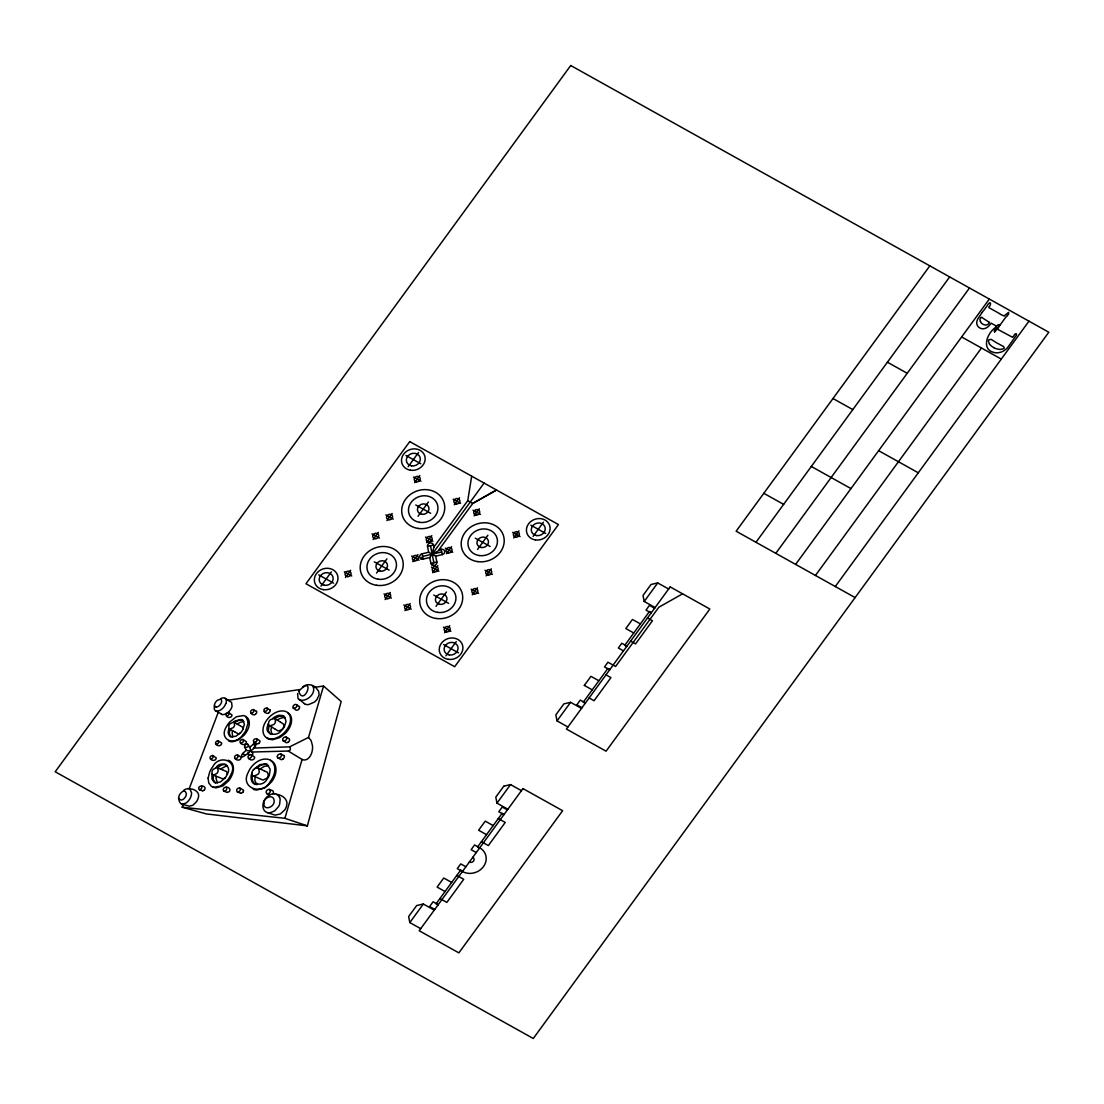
<?xml version="1.0" encoding="UTF-8"?>
<svg xmlns="http://www.w3.org/2000/svg" width="1104" height="1104" viewBox="0 0 1104 1104"><rect width="100%" height="100%" fill="white"/><g stroke="black" fill="none" stroke-linecap="round" stroke-linejoin="round"><path stroke-width="1.5" d="M268.382 723.755L268.879 721.685A6.679 5.879 -19.9 0 1 270.508 719.615L274.579 718.4A2.208 1.946 -19.9 0 1 275.31 718.897L275.379 722.458A6.665 5.879 -19.9 0 1 273.723 724.569L269.928 725.839A2.222 1.96 -19.9 0 1 268.907 725.231L268.382 723.755A14.821 13.055 -19.9 0 0 267.679 725.521C263.746 734.933 277.187 737.196 281.534 730.365A16.67 14.683 -19.9 0 0 284.363 726.749L286.06 721.381L284.556 716.827A5.686 5.009 -19.9 0 0 282.638 715.599L279.547 715.268A8.584 7.576 -19.9 0 0 278.36 715.461L277.104 715.834A13.248 11.675 -19.9 0 0 272.743 718.4M999.92 324.714L999.934 324.949A1.684 1.477 -19.9 0 1 999.686 325.57M214.466 705.07L214.273 707.471A5.313 4.692 -19.9 0 0 214.714 709.996A3.064 2.705 -19.9 0 0 216.922 711.155L219.682 710.521A12.061 10.626 -19.9 0 0 225.685 703.662M484.09 483.083L429.732 557.548L423.191 559.079A3.064 2.705 -19.9 0 1 419.686 557.134A3.064 2.705 -19.9 0 1 422.128 553.78L428.669 552.248L435.68 556.154L442.235 554.622A3.064 2.705 -19.9 0 0 444.677 551.269A3.064 2.705 -19.9 0 0 441.172 549.309L432.175 554.194L433.872 547.101L467.765 500.65L471.684 476.155M212.12 774.277L212.672 774.87A1.877 1.656 -19.9 0 0 213.403 775.146L216.798 773.49A6.748 5.948 -19.9 0 0 218.15 771.047L217.64 767.998A1.891 1.656 -19.9 0 0 216.688 767.584L213.334 769.253A6.762 5.962 -19.9 0 0 211.996 771.641L211.982 779.065L214.176 782.267A4.844 4.264 -19.9 0 0 215.887 782.874L220.358 781.991L225.161 777.906A17.015 15.001 -19.9 0 0 227.272 774.318L226.803 771.834A2.001 1.766 -19.9 0 0 226.21 771.406L223.491 770.302M255.41 776.83C252.292 786.117 263.58 786.2 267.085 779.162A16.808 14.821 -19.9 0 0 269.348 775.229L270.176 769.378L267.651 764.865A6.417 5.644 -19.9 0 0 265.429 763.885L259.813 764.658L253.492 769.654M213.307 775.132L213.265 779.769L215.57 782.819M253.492 769.654A6.748 5.948 -19.9 0 0 252.167 771.903C252.374 776.222 250.856 783.771 257.066 784.654M298.715 691.463C304.331 707.65 316.462 672.75 298.66 691.256M183.223 804.443L182.174 807.19L206.296 813.91L307.367 825.861L341.177 701.509L323.541 686.012L314.419 687.364M182.174 807.19L284.887 818.312L302.082 759.455L288.227 751.037L252.071 752.031L252.65 753.107A2.208 1.946 -19.9 0 1 252.678 754.515A3.326 2.926 -19.9 0 1 252.305 755.246M255.838 744.772A3.091 2.732 -19.9 0 1 254.707 746.925L253.409 748.084L289.662 746.842L308.513 737.444L323.541 686.012M1016.549 334.595L1016.218 333.67L1014.893 334.098A10.281 9.067 -19.9 0 0 1013.983 335.602L1013.058 336.844A1.421 1.256 -19.9 0 1 1012.603 337.313L997.988 329.503M297.625 693.533L298.011 698.501L304.483 703.662M228.776 728.75L228.128 732.697L229.411 735.844A4.416 3.892 -19.9 0 0 231.026 736.823L235.98 736.23L240.796 732.532A16.67 14.697 -19.9 0 0 242.632 730.006L244.412 724.252L242.935 720.388A4.402 3.878 -19.9 0 0 241.265 719.504L235.331 720.815A13.234 11.661 -19.9 0 0 233.427 722.195L230.184 723.7A6.638 5.851 -19.9 0 0 228.845 725.645L228.983 728.778A1.697 1.504 -19.9 0 0 229.618 729.137L234.959 732.021M229.88 729.344L229.273 733.622L230.984 736.81M218.275 712.259L189.157 788.836C194.511 788.56 200.611 792.686 198.099 798.358A14.048 12.379 -19.9 0 1 196.429 801.78L192.938 805.216L189.433 806.168A3.533 3.119 -19.9 0 1 188.825 806.058L181.746 804.029M271.708 727.025L271.446 727.729A12.517 11.026 -19.9 0 0 270.949 729.979L271.888 734.436M227.272 774.318C232.654 765.79 220.924 759.925 216.025 767.597M269.059 725.369L268.313 730.572L270.273 733.994M251.947 773.062C250.442 775.96 250.332 783.316 255.479 784.406M999.106 326.301L994.69 332.083M982.118 312.432L978.254 318.242A9.425 8.308 -19.9 0 0 976.75 323.582L977.247 325.238A7.093 6.251 -19.9 0 0 979.179 327.543A8.335 7.342 -19.9 0 0 980.159 328.123L981.208 328.537A5.837 5.134 -19.9 0 0 983.747 328.744L985.706 328.219A11.771 10.378 -19.9 0 0 990.343 324.231L991.157 323.182L996.374 326.108L996.222 327.502A11.385 10.033 -19.9 0 0 995.642 328.44L995.325 328.964A11.385 10.033 -19.9 0 1 994.828 329.737A14.09 12.406 -19.9 0 1 994.58 330.234L994.469 330.441A7.217 6.362 -19.9 0 0 994.276 330.841L994.4 331.931M980.573 318.035L980.324 318.435A3.271 2.884 -19.9 0 0 979.952 319.898L980.393 321.499M320.974 586.127L331.352 571.913M408.149 466.716L418.526 452.502M345.455 577.447L350.644 570.34M373.124 539.539L378.313 532.432M386.966 520.577L392.155 513.47M414.635 482.669L419.824 475.562M376.519 573.1L386.897 558.886M418.03 516.244L428.407 502.03M385.117 599.569L390.305 592.462M412.786 561.66L417.974 554.553M426.613 542.713L431.802 535.606M454.282 504.804L459.471 497.697M420.928 558.803L422.666 556.43L441.697 551.972M438.84 549.861L472.76 503.438L496.51 490.01L472.747 503.424L467.765 500.65M432.147 565.055L433.872 562.695L430.491 545.707M404.933 610.636L410.122 603.529M432.616 572.728L437.805 565.621M446.444 553.766L451.633 546.659M474.113 515.858L479.302 508.751M436.011 606.289L446.389 592.075M477.521 549.433L487.899 535.219M444.595 632.758L449.783 625.651M472.264 594.849L477.452 587.742M486.105 575.888L491.294 568.781M513.774 537.993L518.963 530.872M445.892 655.817L456.269 641.603M533.066 536.406L543.444 522.192M503.783 786.186L495.793 797.143L496.966 803.132L507.881 809.246M420.721 928.657L409.819 922.571L423.343 904.038L434.286 910.082M497.007 803.119L510.503 784.627M567.939 726.97L557.037 720.884L570.561 702.351M644.198 601.473L657.722 582.953L668.665 588.998M584.333 685.418L590.957 676.338L598.892 680.754M929.83 265.857L736.133 531.217L855.103 597.581M755.964 542.271L949.661 276.925M775.795 553.339L969.491 287.978M795.625 564.392L989.322 299.046M815.442 575.46L981.47 348.008M835.273 586.528L1028.969 321.167M982.325 312.128L982.546 311.839A18.326 16.146 -19.9 0 1 983.968 310.155L987.086 305.891A18.326 16.146 -19.9 0 1 988.232 304.042C991.075 300.343 991.337 305.242 988.811 307.078A1.49 1.311 -19.9 0 0 988.991 307.671L999.065 313.329A8.777 7.742 -19.9 0 1 999.437 313.577L999.769 313.812A16.284 14.352 -19.9 0 0 1000.969 314.585L1004.24 316.02A3.85 3.395 -19.9 0 0 1005.054 315.164L1008.601 312.335L1008.614 314.074A22.163 19.527 -19.9 0 1 1007.179 315.785L1006.876 316.089M204.323 790.05L202.915 790.864M242.756 792.396L240.976 793.265M1006.586 316.393L1005.937 317.069A14.131 12.448 -19.9 0 0 1005.537 317.497L998.803 326.77A7.604 6.693 -19.9 0 0 997.768 327.916L997.699 329.309M220.414 769.033L227.148 765.596M254.527 768.715L261.124 765.127L265.001 764.272A6.762 5.962 -19.9 0 1 267.361 764.658M260.171 768.964L264.091 766.438L268.548 765.665M251.891 751.893L250.056 750.899A10.64 9.37 -19.9 0 1 247.682 750.692A6.086 5.368 -19.9 0 1 246.289 750.265L242.673 753.37A6.458 5.686 -19.9 0 1 244.784 755.412M247.724 744.179L249.587 747.422L253.244 744.289A2.139 1.891 -19.9 0 1 254.638 743.654L255.659 744.179M248.621 752.9L244.053 756.088A1.822 1.601 -19.9 0 1 242.397 756.654M245.392 744.027C243.722 745.573 239.927 743.958 240.037 741.653A3.271 2.884 -19.9 0 1 241.086 739.942L242.852 739.349L243.487 740.784A3.271 2.884 -19.9 0 1 242.438 742.509L240.534 743.033M255.976 741.847L254.099 742.426L253.396 740.95A3.257 2.87 -19.9 0 1 254.472 739.183L256.473 738.631L257.011 740.232A3.312 2.926 -19.9 0 1 255.962 741.833M258.902 743.406L257.08 743.999L253.961 742.371M183.526 790.574L183.885 790.285A7.921 6.983 -19.9 0 1 185.803 789.112L187.942 788.629M283.231 759.014L281.644 759.662A1.49 1.311 -19.9 0 1 280.968 759.524L278.029 757.993M255.535 714.357C253.92 715.82 250.111 713.888 250.594 711.528A3.312 2.912 -19.9 0 1 251.684 710.051L253.271 709.541L256.335 711.39M268.976 712.894C267.265 714.398 263.47 712.342 263.897 709.982A3.312 2.926 -19.9 0 1 265.029 708.464L266.837 707.968L269.776 709.872M274.62 718.414L279.56 716.123L284.252 716.537M288.268 742.192L286.888 742.716A1.435 1.27 -19.9 0 1 285.922 742.426L282.955 740.632L282.707 739.238A3.298 2.912 -19.9 0 1 283.99 737.389L285.881 736.892L288.862 738.645A1.408 1.242 -19.9 0 1 289.483 739.28L289.593 739.68A2.981 2.622 -19.9 0 1 288.227 742.123M302.524 686.978C307.285 682.865 314.64 684.452 317.759 690.193A4.94 4.347 -19.9 0 1 318.656 691.283L319.125 694.982L316.972 699.481A13.731 12.103 -19.9 0 1 314.143 702.227L308.596 704.573A5.782 5.092 -19.9 0 1 304.442 703.717M682.589 593.828L658.826 607.241L615.604 666.457L607.959 662.221L604.495 666.954L609.656 669.824M237.263 720.967L239.747 720.098M220.814 698.57L221.09 698.446A5.865 5.175 -19.9 0 1 222.76 697.921L223.822 697.894A3.036 2.677 -19.9 0 1 225.934 699.136L226.389 701.288A8.998 7.921 -19.9 0 1 225.851 703.69M428.669 552.248L427.51 546.411L433.458 545.017L433.872 547.101M429.732 557.548L430.905 563.385L436.853 561.991L435.68 556.154M657.722 582.912L651.029 584.485L643.011 595.456L644.198 601.445L655.1 607.573M503.81 786.158L510.503 784.599M423.343 903.997L416.65 905.57L408.632 916.541L409.805 922.544M228.211 700.198L299.681 689.558M272.964 739.597L279.547 737.665L285.011 733.663A24.219 21.349 -19.9 0 0 288.296 729.73C291.732 724.997 293.733 716.51 287.909 712.729M288.434 751.162L289.855 750.472A3.629 3.188 -19.9 0 0 290.242 747.946L289.662 746.842M227.479 792.424L229.011 791.734A3.326 2.939 -19.9 0 0 229.977 789.774C229.894 787.345 225.547 786.186 224.002 787.98A3.45 3.036 -19.9 0 0 223.201 789.664L223.698 791.085L227.162 792.355M216.039 707.14L217.764 706.726A5.879 5.189 -19.9 0 0 218.827 706.049L219.572 705.387A8.045 7.079 -19.9 0 0 221.352 702.71A5.12 4.513 -19.9 0 0 221.669 701.012L221.545 700.295A1.835 1.615 -19.9 0 0 220.303 699.26L217.516 700.198A7.976 7.024 -19.9 0 0 215.004 703.22L214.756 703.786A5.865 5.175 -19.9 0 0 214.521 704.669L214.645 706.215A1.822 1.601 -19.9 0 0 216.025 707.167M257.066 767.804L257.701 767.873A2.484 2.194 -19.9 0 1 258.557 768.287L259.302 772.013A6.734 5.934 -19.9 0 1 257.95 774.304L254.017 776.126A2.512 2.208 -19.9 0 1 252.844 775.643L252.609 775.422M274.592 793.804L274.234 793.776A7.397 6.527 -19.9 0 0 271.667 794.107C265.36 795.943 260.53 804.154 264.104 810.212A6.679 5.879 -19.9 0 0 269.859 812.834L274.703 810.888L278.608 806.527A14.821 13.069 -19.9 0 0 279.616 804.278L280.154 799.572A9.991 8.804 -19.9 0 0 279.602 797.447M237.608 792.079L239.554 791.209A3.436 3.022 -19.9 0 0 240.368 789.443L239.527 787.842L237.595 788.518A3.422 3.008 -19.9 0 0 236.629 790.436L237.167 791.899L240.617 793.196M216.136 744.331L217.626 743.765A3.284 2.884 -19.9 0 0 218.62 742.123L218.109 740.756L216.508 741.308A3.284 2.898 -19.9 0 0 215.515 742.937C215.266 745.062 219.006 746.635 220.621 745.186A2.926 2.581 -19.9 0 0 221.669 743.02L218.219 740.812M248.8 758.517L250.539 757.937A3.298 2.912 -19.9 0 0 251.643 756.116L250.939 754.556L249.062 755.108A3.312 2.912 -19.9 0 0 247.972 756.916C247.807 759.276 251.781 760.863 253.561 759.386A3.05 2.691 -19.9 0 0 254.679 757.109L251.201 754.694M235.345 758.71L236.987 758.144A3.312 2.912 -19.9 0 0 238.05 756.378L237.429 754.874L235.649 755.398A3.312 2.926 -19.9 0 0 234.586 757.151C234.393 759.442 238.298 761.015 240.037 759.552A2.995 2.636 -19.9 0 0 241.127 757.178L237.553 754.929M210.657 759.069L212.299 758.379A3.353 2.953 -19.9 0 0 213.169 756.861L212.672 755.426L210.905 756.074A3.298 2.898 -19.9 0 0 210.008 757.758C209.939 759.897 213.652 761.167 215.225 759.856A3.174 2.801 -19.9 0 0 216.274 757.937L212.893 755.564M226.555 715.93L227.99 715.447A3.257 2.87 -19.9 0 0 229.08 713.888L228.804 712.604L227.148 712.991A3.257 2.87 -19.9 0 0 226.072 714.536C225.616 716.606 229.218 718.387 230.833 717.062A2.953 2.594 -19.9 0 0 232.006 715.088L228.914 712.673M233.455 722.195L233.703 722.251A1.697 1.504 -19.9 0 1 234.352 722.609L234.517 725.742A6.624 5.837 -19.9 0 1 233.165 727.715L229.618 729.137M253.271 789.25L253.644 789.388A9.701 8.556 -19.9 0 0 256.68 790.036L264.822 787.842L271.377 782.074A24.44 21.542 -19.9 0 0 274.068 777.74C276.883 772.317 277.201 763.83 271.046 760.573A9.356 8.252 -19.9 0 0 267.692 759.235C261.262 758.103 255.148 762.215 251.339 767.059A24.55 21.638 -19.9 0 0 248.179 772.51C239.527 788.463 263.125 795.956 270.204 781.563A24.605 21.694 -19.9 0 0 272.895 777.216C275.6 771.903 276.083 763.982 270.521 760.311M223.96 791.223L225.947 790.409A3.45 3.036 -19.9 0 0 226.762 788.698L226.251 787.29M201.232 785.896L199.438 786.669A3.464 3.064 -19.9 0 0 198.651 788.27L199.272 789.719L201.08 788.946A3.464 3.05 -19.9 0 0 201.866 787.345C200.307 784.585 205.109 786.241 205.123 788.201A3.312 2.912 -19.9 0 1 204.309 790.036M264.394 711.583L266.216 711.1A3.312 2.926 -19.9 0 0 267.347 709.568L267.085 708.106M251.022 713.101L252.747 712.632A3.257 2.87 -19.9 0 0 253.892 710.99L253.644 709.706M199.507 789.802L202.529 790.809M267.665 812.668L273.93 814.766A6.458 5.699 -19.9 0 0 275.365 815.083L280.306 813.993L284.818 809.839A13.676 12.061 -19.9 0 0 286.612 805.685C288.586 799.462 282.21 794.949 276.649 794.356M284.887 818.312L307.367 825.861M212.975 787.069L214.024 787.442A7.355 6.472 -19.9 0 0 216.122 787.842L223.036 785.827L228.832 780.556A24.661 21.735 -19.9 0 0 231.923 775.298C234.296 770.357 234.421 762.257 228.197 760.214M283.369 740.936L285.439 740.508A3.298 2.912 -19.9 0 0 286.723 738.645L286.322 737.127M267.416 738.231C273.323 740.522 279.712 737.058 283.935 733.015A24.385 21.487 -19.9 0 0 287.233 729.068C290.283 724.569 292.381 717.655 288.296 713.143A8.308 7.314 -19.9 0 0 285.467 711.39C279.588 709.61 273.516 713.005 269.404 717.02A24.329 21.445 -19.9 0 0 265.498 722.057C262.2 727.039 261.344 735.761 267.886 738.535M999.865 324.548L997.961 324.907A16.491 14.531 -19.9 0 0 996.774 326.039L994.952 327.86A6.169 5.437 -19.9 0 0 994.552 328.261C986.838 333.85 981.235 349.927 994.318 352.521A10.585 9.329 -19.9 0 0 998.002 352.783L1001.135 352.107A14.393 12.682 -19.9 0 0 1008.269 346.684L1015.804 336.044A5.313 4.692 -19.9 0 0 1016.467 334.926M247.572 744.096L247.075 744.013A2.567 2.263 -19.9 0 0 244.991 745.462A3.243 2.857 -19.9 0 0 244.743 746A2.111 1.863 -19.9 0 0 244.743 747.339L246.289 750.265M239.816 787.952L243.57 790.229A3.229 2.843 -19.9 0 1 242.742 792.368M213.141 775.091L219.047 777.368M219.337 777.492L222.139 778.568A1.987 1.753 -19.9 0 0 222.801 778.706A3.491 3.077 -19.9 0 0 225.451 777.533M267.168 793.845L269.749 794.866M269.638 789.498L272.412 790.63A1.546 1.366 -19.9 0 1 273.074 791.071L273.461 792.23A3.119 2.746 -19.9 0 1 273.337 792.976A3.45 3.036 -19.9 0 1 272.923 793.831M223.229 770.192L217.447 767.818L221.09 765.196L224.526 764.327A5.203 4.582 -19.9 0 1 225.851 764.492M247.696 752.969L248.897 755.26M253.685 776.084L259.357 778.527M259.688 778.665L262.283 779.783A2.622 2.305 -19.9 0 0 263.249 779.99L266.823 778.21A6.21 5.465 -19.9 0 0 268.313 775.105L267.541 772.496A2.594 2.291 -19.9 0 0 266.92 772.069L264.201 770.813M244.743 747.339L245.999 747.477A3.243 2.857 -19.9 0 0 247.793 746.649A2.098 1.849 -19.9 0 0 248.538 745.476M258.295 768.108L263.911 770.689M302.082 759.455C307.671 762.05 311.783 754.998 312.308 750.265A22.687 19.996 -19.9 0 0 312.501 745.766L311.135 740.577L308.513 737.444M228.528 740.825L229.011 741.06A7.162 6.32 -19.9 0 0 232.613 741.722L238.229 739.984L244.108 735.195A24.15 21.293 -19.9 0 0 246.785 731.483C249.518 727.163 251.257 719.435 245.723 716.496M243.266 739.542L246.468 741.874A2.981 2.622 -19.9 0 1 245.364 743.999M235.249 732.173L237.719 733.484A1.946 1.711 -19.9 0 0 238.864 733.677A3.105 2.732 -19.9 0 0 240.079 733.304M281.037 754.115L283.7 755.55M256.735 738.783L259.923 740.853A2.774 2.456 -19.9 0 1 258.833 743.323M961.639 336.955L1001.3 359.076M887.395 362.209L907.226 373.276M832.982 398.53L852.812 409.598M878.632 450.68L918.293 472.802M811.302 466.454L850.963 488.589M763.802 493.309L783.633 504.362M405.899 455.455L420.776 463.763M530.817 525.159L545.693 533.453M654.617 608.235L649.469 605.351L646.006 610.098L651.167 612.968M413.503 477.052L420.941 481.192M453.164 499.174L460.603 503.314M472.995 510.227L480.433 514.381M512.656 532.363L520.081 536.503M651.374 612.679L649.387 611.575L624.74 645.329L626.727 646.433M647.496 617.992L652.45 620.752L635.573 643.88L630.619 641.12M640.389 623.898L632.454 619.468L625.83 628.549L633.751 632.992M415.78 504.983L430.657 513.291M475.272 538.172L490.135 546.466M626.948 646.144L621.787 643.259L618.337 648.007L623.484 650.877M385.834 514.961L393.272 519.101M425.495 537.082L432.934 541.222M445.326 548.136L452.764 552.29M484.973 570.271L492.412 574.411M372.007 533.908L379.445 538.062M411.654 556.03L419.092 560.183M431.485 567.097L438.923 571.237M471.146 589.219L478.584 593.372M609.877 669.521L607.89 668.417L583.257 702.172L585.23 703.289M605.986 674.848L610.94 677.621L594.062 700.736L589.108 697.976M374.284 561.853L389.146 570.147M433.762 595.042L448.638 603.336M584.32 685.432L592.241 689.862M585.437 703L580.29 700.129L576.826 704.863L581.987 707.733M344.338 571.817L351.762 575.971M383.985 593.938L391.423 598.092M403.816 605.006L411.254 609.146M443.477 627.127L450.915 631.281M581.504 708.395L570.589 702.31L563.854 703.897L555.85 714.868L557.023 720.857M318.725 574.867L333.601 583.174M443.642 644.57L458.519 652.864M510.545 784.585L521.447 790.671M507.398 809.908L502.251 807.038L498.787 811.771L503.948 814.655M504.155 814.366L502.168 813.262L477.521 847.016L479.509 848.12M498.29 818.561L505.232 822.439L488.354 845.567L481.413 841.69M493.171 825.585L485.249 821.155L478.612 830.236L486.533 834.679M476.266 852.55L471.118 849.68L474.582 844.946L479.729 847.817A15.332 13.51 -19.9 0 1 483.497 866.585A15.332 13.51 -19.9 0 1 462.424 871.525L457.277 868.627L460.741 863.894L465.902 866.778M234.158 722.444L239.513 725.425M239.734 725.549L242.356 727.012A2.415 2.125 -19.9 0 1 243.197 728.93M462.659 871.208L460.672 870.104L436.039 903.859L438.012 904.963M456.794 875.431L463.721 879.295L446.844 902.423L439.903 898.546M451.674 882.441L443.739 878.011L437.115 887.092L445.022 891.535M438.219 904.673L433.072 901.802L429.608 906.536L434.769 909.42M215.763 710.852L221.531 714.081M249.587 747.422L250.07 747.946A3.464 3.05 -19.9 0 1 250.318 748.954L250.346 749.437A6.238 5.492 -19.9 0 1 250.056 750.899A11.84 10.433 -19.9 0 0 252.982 749.23A1.766 1.559 -19.9 0 0 253.603 748.443M981.953 317.483L982.643 317.966A10.529 9.274 -19.9 0 0 983.526 318.559A11.951 10.543 -19.9 0 0 984.989 319.567L985.265 319.718A8.956 7.894 -19.9 0 1 986.562 320.615L989.488 322.258A4.223 3.726 -19.9 0 1 988.949 323.251L988.839 323.403A3.726 3.284 -19.9 0 1 986.065 325.059A6.679 5.879 -19.9 0 1 980.449 321.485M293.319 708.133L295.444 707.899A3.381 2.981 -19.9 0 0 296.783 706.312L296.714 704.794L295.513 704.38A3.174 2.801 -19.9 0 0 292.96 706.588L293.084 707.912L295.982 710.038A1.408 1.242 -19.9 0 0 296.948 710.245L298.108 709.817A3.326 2.926 -19.9 0 0 299.432 708.244M225.147 698.335L231.619 702.461L232.061 706.422A12.392 10.916 -19.9 0 1 227.879 712.508M269.624 725.756L274.813 728.916M275.089 729.082L277.477 730.544A2.498 2.208 -19.9 0 0 278.967 730.862L281.81 729.578A6.334 5.589 -19.9 0 0 283.424 727.522L283.576 727.163A4.982 4.388 -19.9 0 0 283.88 725.921L283.507 724.265A2.332 2.056 -19.9 0 0 282.941 723.713L280.485 722.126M275.103 718.69L280.223 721.975M299.005 699.508C305.794 703.22 317.593 692.898 312.46 685.708M296.507 704.6L299.156 706.546M217.336 782.915L216.011 778.168A13.372 11.785 -19.9 0 1 216.287 776.305M989.446 343.896L988.425 341.205A3.74 3.298 -19.9 0 1 988.784 339.77L991.144 339.397A23.225 20.465 -19.9 0 1 992.151 340.004L993.31 340.75A26.027 22.936 -19.9 0 0 994.4 341.398A24.026 21.183 -19.9 0 0 996.305 342.64L1003.674 346.615L1004.212 348.133A3.008 2.65 -19.9 0 1 1003.37 348.823L1000.445 349.416A11.937 10.516 -19.9 0 1 999.217 349.333A14.752 13 -19.9 0 1 993.904 347.732M232.696 737.044L232.171 732.449A13.082 11.537 -19.9 0 1 232.64 730.807M441.172 549.309L442.235 554.622M422.128 553.78L423.191 559.079M178.986 798.192C180.794 803.036 186.604 797.364 186.328 793.969C185.21 786.503 176.419 795.584 179.083 800.11A7.825 6.9 -19.9 0 0 179.262 801.325L180.573 803.436A3.422 3.022 -19.9 0 0 182.546 804.154L185.734 803.174A8.984 7.921 -19.9 0 0 187.225 802.07L187.832 801.504A14.035 12.365 -19.9 0 0 190.813 796.771A12.116 10.681 -19.9 0 0 191.558 792.81L190.123 789.401A3.464 3.064 -19.9 0 0 187.942 788.615M993.959 347.663A15.829 13.952 -19.9 0 1 989.363 343.951M980.6 318.035A1.918 1.697 -19.9 0 1 981.166 317.455A1.435 1.27 -19.9 0 1 981.98 317.4M274.606 793.707A6.941 6.113 -19.9 0 1 279.505 797.488M269.997 709.762A2.249 1.973 -19.9 0 1 268.824 712.563M283.894 755.398A2.484 2.194 -19.9 0 1 283.066 758.752M272.964 739.57A9.301 8.197 -19.9 0 1 267.858 738.562M436.853 561.991A3.064 2.705 -19.9 0 1 434.41 565.345A3.064 2.705 -19.9 0 1 430.905 563.385M256.556 711.293A2.222 1.96 -19.9 0 1 255.397 714.04M427.51 546.411A3.064 2.705 -19.9 0 1 429.953 543.058A3.064 2.705 -19.9 0 1 433.458 545.017M249.959 750.886A3.878 3.409 -19.9 0 1 248.69 752.969M242.107 756.889A2.277 2.001 -19.9 0 1 242.852 753.701M285.246 717.738A7.093 6.251 -19.9 0 0 283.19 717.669A11.054 9.743 -19.9 0 0 277.27 720.07M226.541 713.212A4.982 4.388 -19.9 0 1 221.393 714.385M237.346 724.224A12.006 10.585 -19.9 0 1 240.327 722.306L243.087 721.547A5.81 5.12 -19.9 0 1 243.818 721.519M253.244 744.289A7.355 6.486 -19.9 0 1 255.341 746.263M299.225 706.491A1.808 1.601 -19.9 0 1 299.363 708.216M234.641 722.72A12.448 10.971 -19.9 0 1 237.25 720.967M239.761 720.125A5.272 4.651 -19.9 0 1 242.825 720.25M472.816 857.297A3.064 2.705 -19.9 0 1 473.561 861.051A3.064 2.705 -19.9 0 1 469.352 862.031M277.311 756.599L277.615 757.661A1.449 1.283 -19.9 0 0 278.525 758.131L280.292 757.482A3.298 2.898 -19.9 0 0 281.451 755.536L281.258 754.418A1.408 1.242 -19.9 0 0 280.402 753.839L278.47 754.474A3.298 2.912 -19.9 0 0 277.325 756.392L277.311 756.599M270.342 790.864L270.342 791.071A3.395 2.995 -19.9 0 1 269.321 793.141L267.513 793.9A1.504 1.325 -19.9 0 1 266.685 793.597L266.133 792.134A3.409 2.995 -19.9 0 1 267.154 790.078L268.948 789.319A1.504 1.325 -19.9 0 1 269.79 789.608L270.342 790.864M208.118 778.141L208.753 782.915L211.237 786.2A7.066 6.224 -19.9 0 0 213.914 787.304L220.565 786.062L227.617 780.086A24.826 21.873 -19.9 0 0 230.722 774.801C239.016 760.794 218.937 753.756 212.699 766.894A24.84 21.887 -19.9 0 0 209.732 771.875L208.118 778.141M263.787 803.588C263.828 811.55 275.255 806.776 274.096 800.593C273.502 793.238 263.276 797.778 263.801 803.422M248.276 722.444L245.681 730.876A24.316 21.431 -19.9 0 1 242.99 734.602C234.738 747.229 217.295 739.404 227.134 725.535A24.329 21.445 -19.9 0 1 229.687 722.016L236.422 716.717L243.584 715.558A6.431 5.672 -19.9 0 1 246.068 716.813L248.276 722.444M570.727 65.509L55.2 771.765L533.273 1038.491L1048.8 332.235L570.727 65.509M409.736 441.6L305.974 583.754L454.682 666.719L558.445 524.566L409.736 441.6M522.965 788.587L419.203 930.741L458.864 952.862L562.626 810.709L522.965 788.587M670.183 586.9L566.421 729.054L606.068 751.189L709.844 609.035L670.183 586.9M479.136 555.533A14.945 13.165 -19.9 0 0 496.883 537.607A14.945 13.165 -19.9 0 0 472.084 533.839A14.945 13.165 -19.9 0 0 479.136 555.533M448.307 552.925A3.064 2.705 -19.9 0 0 451.95 549.254A3.064 2.705 -19.9 0 0 446.872 548.481A3.064 2.705 -19.9 0 0 448.307 552.925M446.458 631.902A3.064 2.705 -19.9 0 0 450.101 628.231A3.064 2.705 -19.9 0 0 445.022 627.458A3.064 2.705 -19.9 0 0 446.458 631.902M323.293 589.633A12.006 10.585 -19.9 0 0 337.548 575.225A12.006 10.585 -19.9 0 0 317.635 572.203A12.006 10.585 -19.9 0 0 323.293 589.633M388.829 519.736A3.064 2.705 -19.9 0 0 392.458 516.065A3.064 2.705 -19.9 0 0 387.38 515.292A3.064 2.705 -19.9 0 0 388.829 519.736M515.637 537.137A3.064 2.705 -19.9 0 0 519.266 533.467A3.064 2.705 -19.9 0 0 514.188 532.694A3.064 2.705 -19.9 0 0 515.637 537.137M448.21 659.323A12.006 10.585 -19.9 0 0 462.466 644.915A12.006 10.585 -19.9 0 0 442.552 641.893A12.006 10.585 -19.9 0 0 448.21 659.323M386.98 598.727A3.064 2.705 -19.9 0 0 390.609 595.042A3.064 2.705 -19.9 0 0 385.531 594.269A3.064 2.705 -19.9 0 0 386.98 598.727M406.81 609.781A3.064 2.705 -19.9 0 0 410.44 606.11A3.064 2.705 -19.9 0 0 405.361 605.337A3.064 2.705 -19.9 0 0 406.81 609.781M535.385 539.911A12.006 10.585 -19.9 0 0 549.64 525.504A12.006 10.585 -19.9 0 0 529.727 522.482A12.006 10.585 -19.9 0 0 535.385 539.911M456.159 503.948A3.064 2.705 -19.9 0 0 459.788 500.278A3.064 2.705 -19.9 0 0 454.71 499.505A3.064 2.705 -19.9 0 0 456.159 503.948M414.649 560.818A3.064 2.705 -19.9 0 0 418.278 557.134A3.064 2.705 -19.9 0 0 413.2 556.375A3.064 2.705 -19.9 0 0 414.649 560.818M439.792 604.385A5.879 5.175 -19.9 0 0 446.775 597.333A5.879 5.175 -19.9 0 0 437.018 595.843A5.879 5.175 -19.9 0 0 439.792 604.385M411.64 465.888A7.107 6.265 -19.9 0 0 420.072 457.373A7.107 6.265 -19.9 0 0 408.287 455.579A7.107 6.265 -19.9 0 0 411.64 465.888M347.318 576.592A3.064 2.705 -19.9 0 0 350.962 572.921A3.064 2.705 -19.9 0 0 345.869 572.148A3.064 2.705 -19.9 0 0 347.318 576.592M475.976 515.016A3.064 2.705 -19.9 0 0 479.619 511.345A3.064 2.705 -19.9 0 0 474.541 510.572A3.064 2.705 -19.9 0 0 475.976 515.016M324.466 585.299A7.107 6.265 -19.9 0 0 332.911 576.771A7.107 6.265 -19.9 0 0 321.126 574.977A7.107 6.265 -19.9 0 0 324.466 585.299M380.314 571.196A5.879 5.175 -19.9 0 0 387.297 564.144A5.879 5.175 -19.9 0 0 377.54 562.654A5.879 5.175 -19.9 0 0 380.314 571.196M481.303 547.515A5.879 5.175 -19.9 0 0 488.285 540.463A5.879 5.175 -19.9 0 0 478.529 538.987A5.879 5.175 -19.9 0 0 481.303 547.515M487.968 575.046A3.064 2.705 -19.9 0 0 491.597 571.375A3.064 2.705 -19.9 0 0 486.519 570.602A3.064 2.705 -19.9 0 0 487.968 575.046M474.127 594.007A3.064 2.705 -19.9 0 0 477.77 590.323A3.064 2.705 -19.9 0 0 472.691 589.55A3.064 2.705 -19.9 0 0 474.127 594.007M435.997 618.461A21.804 19.21 -19.9 0 0 461.886 592.296A21.804 19.21 -19.9 0 0 425.716 586.804A21.804 19.21 -19.9 0 0 435.997 618.461M418.016 528.416A21.804 19.21 -19.9 0 0 443.905 502.251A21.804 19.21 -19.9 0 0 407.735 496.759A21.804 19.21 -19.9 0 0 418.016 528.416M449.383 654.989A7.107 6.265 -19.9 0 0 457.829 646.475A7.107 6.265 -19.9 0 0 446.044 644.681A7.107 6.265 -19.9 0 0 449.383 654.989M416.498 481.827A3.064 2.705 -19.9 0 0 420.127 478.156A3.064 2.705 -19.9 0 0 415.049 477.383A3.064 2.705 -19.9 0 0 416.498 481.827M374.987 538.697A3.064 2.705 -19.9 0 0 378.631 535.012A3.064 2.705 -19.9 0 0 373.552 534.239A3.064 2.705 -19.9 0 0 374.987 538.697M428.476 541.857A3.064 2.705 -19.9 0 0 432.119 538.186A3.064 2.705 -19.9 0 0 427.041 537.413A3.064 2.705 -19.9 0 0 428.476 541.857M437.639 612.389A14.945 13.165 -19.9 0 0 455.372 594.463A14.945 13.165 -19.9 0 0 430.588 590.695A14.945 13.165 -19.9 0 0 437.639 612.389M421.825 514.34A5.879 5.175 -19.9 0 0 428.794 507.274A5.879 5.175 -19.9 0 0 419.037 505.798A5.879 5.175 -19.9 0 0 421.825 514.34M477.508 561.591A21.804 19.21 -19.9 0 0 503.383 535.44A21.804 19.21 -19.9 0 0 467.213 529.948A21.804 19.21 -19.9 0 0 477.508 561.591M434.479 571.872A3.064 2.705 -19.9 0 0 438.109 568.201A3.064 2.705 -19.9 0 0 433.03 567.428A3.064 2.705 -19.9 0 0 434.479 571.872M410.467 470.221A12.006 10.585 -19.9 0 0 424.723 455.814A12.006 10.585 -19.9 0 0 404.809 452.792A12.006 10.585 -19.9 0 0 410.467 470.221M536.558 535.578A7.107 6.265 -19.9 0 0 544.99 527.063A7.107 6.265 -19.9 0 0 533.204 525.269A7.107 6.265 -19.9 0 0 536.558 535.578M378.148 579.214A14.945 13.165 -19.9 0 0 395.894 561.274A14.945 13.165 -19.9 0 0 371.096 557.506A14.945 13.165 -19.9 0 0 378.148 579.214M419.658 522.344A14.945 13.165 -19.9 0 0 437.391 504.418A14.945 13.165 -19.9 0 0 412.606 500.65A14.945 13.165 -19.9 0 0 419.658 522.344M376.519 585.272A21.804 19.21 -19.9 0 0 402.394 559.107A21.804 19.21 -19.9 0 0 366.224 553.615A21.804 19.21 -19.9 0 0 376.519 585.272"/></g></svg>
